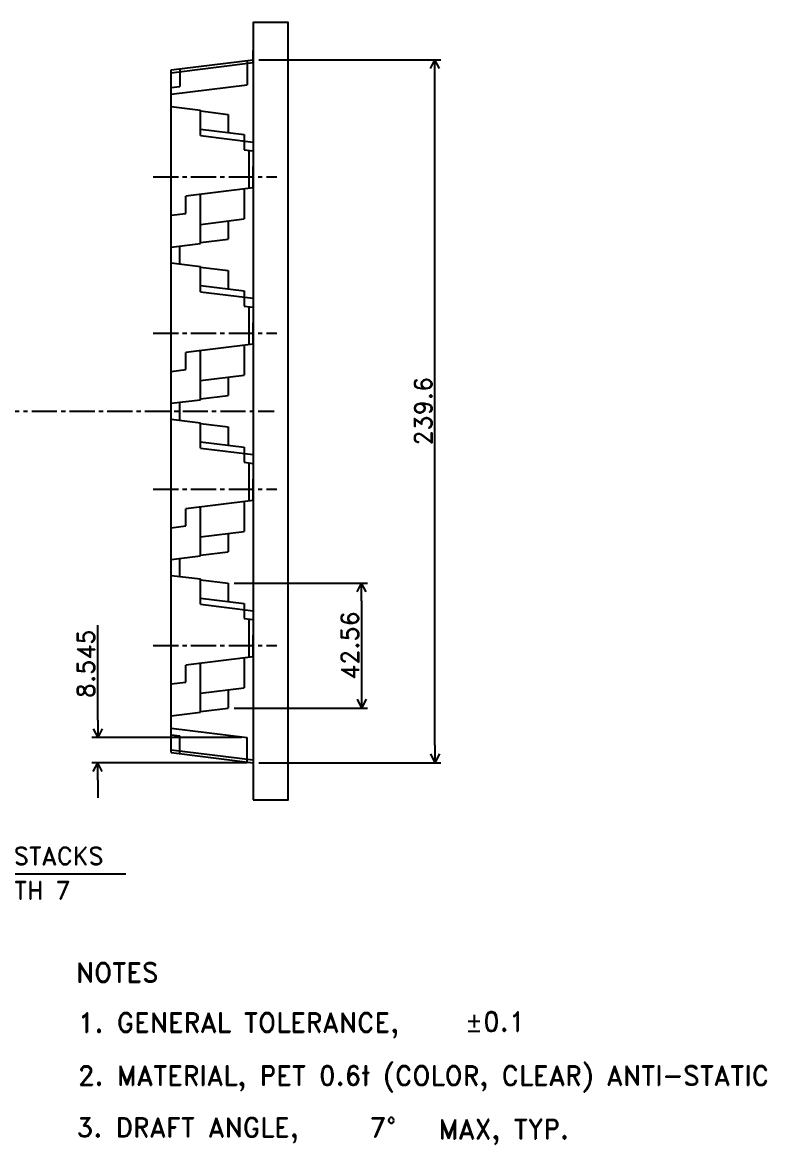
# Model space of a CAD drawing. Extents: x -775 to -24, y -299 to 215.
# Drawn here: x -277.4 to -23.6, y -250 to 132.5 of the extents above; entities that cross this region are included whole.
import ezdxf
from ezdxf import colors
from ezdxf.entities.mleader import LeaderData, LeaderLine
from ezdxf.enums import TextEntityAlignment as Align
from ezdxf.math import Vec2, Vec3

# ---------------------------------------------------------------- set-up
doc = ezdxf.new("R2010")
doc.units = 0
doc.header["$LTSCALE"] = 0.45
doc.header["$MEASUREMENT"] = 0
doc.linetypes.add('CENTER2', pattern=[28.575, 19.05, -3.175, 3.175, -3.175])
doc.layers.get('0').update_dxf_attribs({"linetype": 'CONTINUOUS'})
doc.layers.get('DEFPOINTS').update_dxf_attribs({"linetype": 'CONTINUOUS'})
for name, color, linetype in [('CENTER', 243, 'CENTER2'), ('DETAIL', 6, 'CONTINUOUS'), ('DIMENSION', 3, 'CONTINUOUS'), ('LINE', 7, 'CONTINUOUS'), ('LINE1', 30, 'CONTINUOUS'), ('LINE2', 110, 'CONTINUOUS'), ('LINE3', 230, 'CONTINUOUS'), ('LINE6', 60, 'CONTINUOUS'), ('LINE8', 200, 'CONTINUOUS'), ('LINE9', 140, 'CONTINUOUS'), ('NOTES', 2, 'CONTINUOUS'), ('SECTION', 31, 'CONTINUOUS'), ('TEXT', 4, 'CONTINUOUS')]:
    doc.layers.add(name, color=color, linetype=linetype)
doc.styles.add('ROMAND', font='romand.shx', dxfattribs={"height": 6})
doc.dimstyles.get("Standard").update_dxf_attribs({"dimtxt": 0.18, "dimasz": 0.18, "dimexe": 0.18, "dimexo": 0.0625, "dimgap": 0.09, "dimtad": 0, "dimtih": 1, "dimtoh": 1, "dimdec": 4, "dimzin": 0, "dimdsep": 46, "dimtxsty": 'STANDARD', "dimcen": 0.09, "dimadec": 0, "dimazin": 0, "dimtfac": 1, "dimtdec": 4, "dimtofl": 0, "dimtmove": 0, "dimatfit": 3, "dimfxl": 1, "dimtolj": 1, "dimtzin": 0, "dimarcsym": 0})

# ---------------------------------------------------------------- blocks, each defined once
blk = doc.blocks.new('ARROWHEAD')
for p in [(-1, 0), (-0.5, 0.25), (-0.5, -0.25)]:
    blk.add_line(p, (0, 0))
blk = doc.blocks.new('*D22')
at = {"layer": 'DEFPOINTS', "color": 0, "transparency": 16777216}
for p in [(-198.7, 119.8), (-136.7, 119.8), (-198.7, -119.8)]:
    blk.add_point(p, dxfattribs=at)
at = {"layer": 'DIMENSION', "color": 0, "lineweight": -2, "transparency": 16777216}
for p, q in [((-196.7, 119.8), (-134.7, 119.8)), ((-136.7, -113.8), (-136.7, 113.8)), ((-196.7, -119.8), (-134.7, -119.8))]:
    blk.add_line(p, q, dxfattribs=at)
at = {"layer": 'DIMENSION', "color": 0, "lineweight": -2, "transparency": 16777216, "xscale": 6, "yscale": 6, "zscale": 6}
for p, rotation in [((-136.7, 119.8), 90), ((-136.7, -119.8), 270)]:
    blk.add_blockref('ARROWHEAD', p, dxfattribs=dict(at, rotation=rotation))
at = {"layer": 'DIMENSION', "color": 0, "transparency": 16777216, "insert": (-140.7, 0), "char_height": 6, "attachment_point": 5, "rotation": 90, "style": 'ROMAND'}
blk.add_mtext('\\A1;239.6', dxfattribs=at)
blk = doc.blocks.new('*D23')
at = {"layer": 'DEFPOINTS', "color": 0, "transparency": 16777216}
for p in [(-207.2, -58.61), (-207.2, -101.17), (-161.7, -101.17)]:
    blk.add_point(p, dxfattribs=at)
at = {"layer": 'DIMENSION', "color": 0, "lineweight": -2, "transparency": 16777216}
for p, q in [((-205.2, -58.61), (-159.7, -58.61)), ((-161.7, -64.61), (-161.7, -95.17)), ((-205.2, -101.17), (-159.7, -101.17))]:
    blk.add_line(p, q, dxfattribs=at)
at = {"layer": 'DIMENSION', "color": 0, "lineweight": -2, "transparency": 16777216, "xscale": 6, "yscale": 6, "zscale": 6}
for p, rotation in [((-161.7, -58.61), 90), ((-161.7, -101.17), 270)]:
    blk.add_blockref('ARROWHEAD', p, dxfattribs=dict(at, rotation=rotation))
at = {"layer": 'DIMENSION', "color": 0, "transparency": 16777216, "insert": (-165.7, -79.89), "char_height": 6, "attachment_point": 5, "rotation": 90, "style": 'ROMAND'}
blk.add_mtext('\\A1;42.56', dxfattribs=at)
blk = doc.blocks.new('*D24')
at = {"layer": 'DEFPOINTS', "color": 0, "transparency": 16777216}
for p in [(-251.7, -111.25), (-200.7, -111.25), (-198.7, -119.8)]:
    blk.add_point(p, dxfattribs=at)
at = {"layer": 'DIMENSION', "color": 0, "lineweight": -2, "transparency": 16777216}
for p, q in [((-251.7, -105.25), (-251.7, -72.97)), ((-202.7, -111.25), (-253.7, -111.25)), ((-200.7, -119.8), (-253.7, -119.8)), ((-251.7, -125.8), (-251.7, -131.8))]:
    blk.add_line(p, q, dxfattribs=at)
at = {"layer": 'DIMENSION', "color": 0, "lineweight": -2, "transparency": 16777216, "xscale": 6, "yscale": 6, "zscale": 6}
for p, rotation in [((-251.7, -111.25), 270), ((-251.7, -119.8), 90)]:
    blk.add_blockref('ARROWHEAD', p, dxfattribs=dict(at, rotation=rotation))
at = {"layer": 'DIMENSION', "color": 0, "transparency": 16777216, "insert": (-255.7, -86.11), "char_height": 6, "attachment_point": 5, "rotation": 90, "style": 'ROMAND'}
blk.add_mtext('\\A1;8.545', dxfattribs=at)

msp = doc.modelspace()

# ---------------------------------------------------------------- linework, layer by layer
at = {"layer": 'CENTER'}
for p, q in [((-232.75449, 79.89), (-190.65838, 79.89)), ((-232.75449, 26.63), (-190.65838, 26.63)), ((-698.5, 0), (-191.56344, 0)), ((-232.75449, -26.63), (-190.65838, -26.63)), ((-232.75449, -79.89), (-190.65838, -79.89))]:
    msp.add_line(p, q, dxfattribs=at)
at = {"layer": 'DETAIL'}
for p, q in [((-200.70183, 119.55443), (-200.70183, 111.255)), ((-226.70183, 108.0626), (-200.70183, 111.255)), ((-226.70183, -108.0626), (-200.70183, -111.255)), ((-200.70183, -119.55443), (-200.70183, -111.255))]:
    msp.add_line(p, q, dxfattribs=at)
at = {"layer": 'LINE'}
for p, q in [((-198.70183, 119.8), (-198.70183, 122.89)), ((-226.70183, 116.36203), (-198.70183, 119.8)), ((-226.70183, 115.36203), (-198.70183, 118.8)), ((-198.70183, 118.8), (-198.70183, 119.8)), ((-201.70183, 89.10335), (-198.70183, 88.735)), ((-198.70183, 76.075), (-198.70183, 83.39)), ((-201.70183, 35.84335), (-198.70183, 35.475)), ((-198.70183, 22.815), (-198.70183, 30.13)), ((-201.70183, -17.41665), (-198.70183, -17.785)), ((-198.70183, -30.445), (-198.70183, -23.13)), ((-201.70183, -70.67665), (-198.70183, -71.045)), ((-198.70183, -83.705), (-198.70183, -76.39)), ((-226.70183, -115.36203), (-198.70183, -118.8)), ((-226.70183, -116.36203), (-198.70183, -119.8)), ((-198.70183, -118.8), (-198.70183, -119.8)), ((-198.70183, -119.8), (-198.70183, -122.89))]:
    msp.add_line(p, q, dxfattribs=at)
msp.add_lwpolyline([(-198.70183, -132.5), (-186.70183, -132.5), (-186.70183, 132.5), (-198.70183, 132.5)], close=True, dxfattribs=at)
for points in [[(-216.70183, 93.95512), (-198.70183, 91.745), (-198.70183, 76.075), (-221.70183, 73.25096)], [(-216.70183, 40.69512), (-198.70183, 38.485), (-198.70183, 22.815), (-221.70183, 19.99096)], [(-216.70183, -12.56488), (-198.70183, -14.775), (-198.70183, -30.445), (-221.70183, -33.26904)], [(-216.70183, -65.82488), (-198.70183, -68.035), (-198.70183, -83.705), (-221.70183, -86.52904)]]:
    msp.add_lwpolyline(points, dxfattribs=at)
at = {"layer": 'LINE1'}
for p, q in [((-216.70183, 102.33645), (-207.20183, 101.17)), ((-207.20183, 101.17), (-207.20183, 94.93532)), ((-207.20183, 64.84468), (-207.20183, 58.61)), ((-216.70183, 57.44355), (-207.20183, 58.61)), ((-216.70183, 49.07645), (-207.20183, 47.91)), ((-207.20183, 47.91), (-207.20183, 41.67532)), ((-207.20183, 11.58468), (-207.20183, 5.35)), ((-216.70183, 4.18355), (-207.20183, 5.35)), ((-216.70183, -4.18355), (-207.20183, -5.35)), ((-207.20183, -5.35), (-207.20183, -11.58468)), ((-207.20183, -41.67532), (-207.20183, -47.91)), ((-216.70183, -49.07645), (-207.20183, -47.91)), ((-216.70183, -57.44355), (-207.20183, -58.61)), ((-207.20183, -58.61), (-207.20183, -64.84468)), ((-207.20183, -94.93532), (-207.20183, -101.17)), ((-216.70183, -102.33645), (-207.20183, -101.17))]:
    msp.add_line(p, q, dxfattribs=at)
at = {"layer": 'LINE2'}
for p, q in [((-226.70183, 103.82785), (-216.70183, 102.6)), ((-216.70183, 93.95512), (-216.70183, 102.6)), ((-216.70183, 57.18), (-216.70183, 73.86488)), ((-226.70183, 55.95215), (-216.70183, 57.18)), ((-226.70183, 50.56785), (-216.70183, 49.34)), ((-216.70183, 40.69512), (-216.70183, 49.34)), ((-216.70183, 3.92), (-216.70183, 20.60488)), ((-226.70183, 2.69215), (-216.70183, 3.92)), ((-226.70183, -2.69215), (-216.70183, -3.92)), ((-216.70183, -12.56488), (-216.70183, -3.92)), ((-216.70183, -49.34), (-216.70183, -32.65512)), ((-226.70183, -50.56785), (-216.70183, -49.34)), ((-226.70183, -55.95215), (-216.70183, -57.18)), ((-216.70183, -65.82488), (-216.70183, -57.18)), ((-216.70183, -102.6), (-216.70183, -85.91512)), ((-226.70183, -103.82785), (-216.70183, -102.6))]:
    msp.add_line(p, q, dxfattribs=at)
at = {"layer": 'LINE3'}
for p, q in [((-216.70183, 96.10177), (-201.70183, 94.26)), ((-201.70183, 94.26), (-201.70183, 89.10335)), ((-201.70183, 75.70665), (-201.70183, 65.52)), ((-216.70183, 63.67823), (-201.70183, 65.52)), ((-216.70183, 42.84177), (-201.70183, 41)), ((-201.70183, 41), (-201.70183, 35.84335)), ((-201.70183, 22.44665), (-201.70183, 12.26)), ((-216.70183, 10.41823), (-201.70183, 12.26)), ((-216.70183, -10.41823), (-201.70183, -12.26)), ((-201.70183, -12.26), (-201.70183, -17.41665)), ((-201.70183, -30.81335), (-201.70183, -41)), ((-216.70183, -42.84177), (-201.70183, -41)), ((-216.70183, -63.67823), (-201.70183, -65.52)), ((-201.70183, -65.52), (-201.70183, -70.67665)), ((-201.70183, -84.07335), (-201.70183, -94.26)), ((-216.70183, -96.10177), (-201.70183, -94.26))]:
    msp.add_line(p, q, dxfattribs=at)
at = {"layer": 'LINE6'}
for p, q in [((-200.20183, 88.91918), (-200.20183, 75.89082)), ((-200.20183, 35.65918), (-200.20183, 22.63082)), ((-200.20183, -17.60082), (-200.20183, -30.62918)), ((-200.20183, -70.86082), (-200.20183, -83.88918))]:
    msp.add_line(p, q, dxfattribs=at)
at = {"layer": 'LINE8'}
for p, q in [((-223.70183, 50.19949), (-223.70183, 56.32051)), ((-223.70183, -3.06051), (-223.70183, 3.06051)), ((-223.70183, -56.32051), (-223.70183, -50.19949))]:
    msp.add_line(p, q, dxfattribs=at)
at = {"layer": 'LINE9'}
for p, q in [((-223.70183, 116.73039), (-223.70183, 110.655)), ((-226.70183, 110.28665), (-223.70183, 110.655)), ((-226.70183, -110.28665), (-223.70183, -110.655)), ((-223.70183, -116.73039), (-223.70183, -110.655))]:
    msp.add_line(p, q, dxfattribs=at)
at = {"layer": 'SECTION'}
msp.add_line((-226.70183, -116.36203), (-226.70183, 116.36203), dxfattribs=at)
at = {"layer": 'TEXT'}
for p, q in [((-221.70183, 67.43), (-221.70183, 73.25096)), ((-226.70183, 66.81608), (-221.70183, 67.43)), ((-221.70183, 14.17), (-221.70183, 19.99096)), ((-226.70183, 13.55608), (-221.70183, 14.17)), ((-221.70183, -39.09), (-221.70183, -33.26904)), ((-226.70183, -39.70392), (-221.70183, -39.09)), ((-221.70183, -92.35), (-221.70183, -86.52904)), ((-226.70183, -92.96392), (-221.70183, -92.35))]:
    msp.add_line(p, q, dxfattribs=at)

# ---------------------------------------------------------------- texts
at = {"layer": 'DIMENSION', "style": 'ROMAND'}
for s, p in [('UNDER STACKS', (-311.1397, -154.58511)), ('DEPTH 7', (-295.59732, -166.3019))]:
    msp.add_text(s, height=6, dxfattribs=at).set_placement(p)
at = {"layer": 'NOTES', "style": 'ROMAND'}
for s, height, p in [('NOTES', 6.569165, (-259.13117, -194.56426)), ('1. GENERAL TOLERANCE,', 6.5691648, (-258.42541, -211.62428)), ('2. MATERIAL, PET 0.6t (COLOR, CLEAR) ANTI-STATIC', 6.5691648, (-258.42541, -229.73798)), ('3. DRAFT ANGLE, ', 6.5691648, (-258.83786, -247.36275)), ('MAX, TYP.', 6.569165, (-135.48459, -247.94853))]:
    msp.add_text(s, height=height, dxfattribs=at).set_placement(p)
for s, p in [('%%P0.1', (-116.16938, -208.05031)), ('7%%D', (-154.41802, -244.06688))]:
    msp.add_text(s, height=6.569165, dxfattribs=at).set_placement(p, align=Align.MIDDLE)

# ---------------------------------------------------------------- dimensions: what is measured, and where the dimension line sits
at = {"layer": 'DIMENSION'}
for base, p1, p2, picture, middle in [((-136.70183, 119.8), (-198.70183, -119.8), (-198.70183, 119.8), '*D22', (-140.70183, 0)), ((-161.70183, -101.17), (-207.20183, -58.61), (-207.20183, -101.17), '*D23', (-165.70183, -79.89)), ((-251.70183, -111.255), (-198.70183, -119.8), (-200.70183, -111.255), '*D24', (-255.70183, -86.11214))]:
    dim = msp.add_linear_dim(base=base, p1=p1, p2=p2, angle=90, dimstyle='STANDARD', override={"dimtxt": 6, "dimasz": 6, "dimexe": 2, "dimexo": 2, "dimgap": 1, "dimtad": 1, "dimtih": 0, "dimtoh": 0, "dimzin": 8, "dimtxsty": 'ROMAND', "dimblk1": 'ARROWHEAD', "dimblk2": 'ARROWHEAD', "dimsah": 1, "dimcen": 0, "dimadec": 4}, dxfattribs=at)
    dim.commit()
    dim.dimension.update_dxf_attribs({"geometry": picture, "text_midpoint": middle})

# ---------------------------------------------------------------- leaders
ml = msp.add_multileader_mtext('Standard', dxfattribs=at)
ml.set_content('', color=256, style='STANDARD')
ml.set_leader_properties()
ml.set_arrow_properties(name='ARROWHEAD')
ml.build(insert=Vec2(0, 0))
ml.multileader.update_dxf_attribs({"text_right_attachment_type": 6, "dogleg_length": 0.36, "arrow_head_size": 6})
ctx = ml.context
ctx.base_point, ctx.char_height, ctx.arrow_head_size, ctx.landing_gap_size, ctx.plane_origin = Vec3(-242.15647, -157.72286), 0.18, 6, 0.09, Vec3(-309.12682, -103.43465)
ctx.right_attachment = 6
notes = []
notes.append((ctx, [(0, (1, 1, 0), (-315.3241, -157.72286), (1, 0), 73.16762, [(0, [(-342.582, -110.97998)], 0, [])])]))
ctx.mtext.insert, ctx.mtext.flow_direction = Vec3(-242.06647, -157.63286), 5
for ctx, leaders in notes:
    for number, flags, end, landing, length, lines in leaders:
        leader = LeaderData()
        leader.index, (leader.has_last_leader_line, leader.has_dogleg_vector, leader.attachment_direction) = number, flags
        leader.last_leader_point, leader.dogleg_vector, leader.dogleg_length = Vec3(end), Vec3(landing), length
        for number, points, colour, breaks in lines:
            line = LeaderLine()
            line.index, line.vertices, line.color, line.breaks = number, Vec3.list(points), colors.encode_raw_color(colour), breaks
            leader.lines.append(line)
        ctx.leaders.append(leader)

doc.saveas('drawing.dxf')
